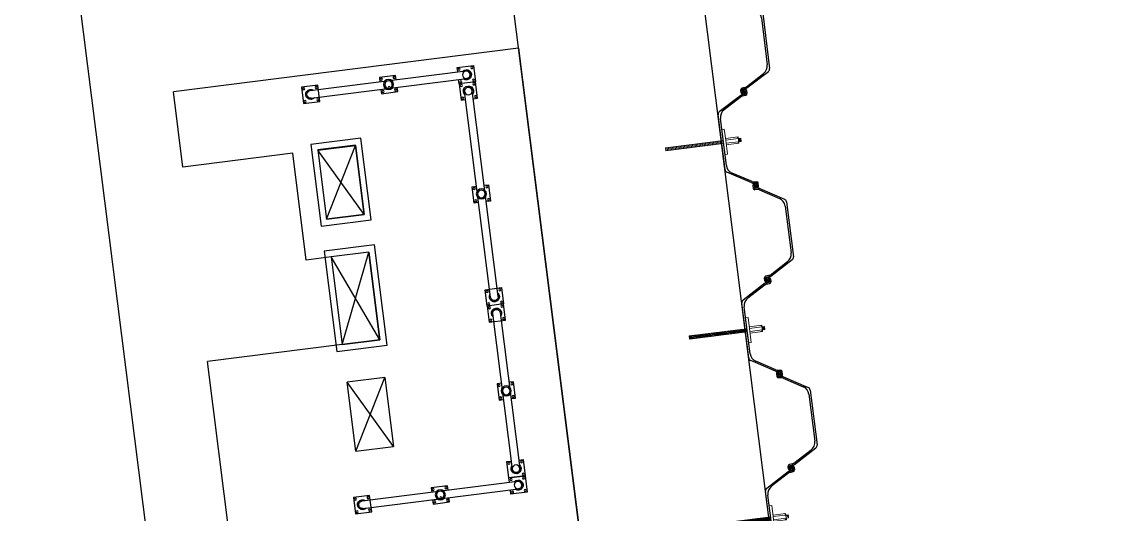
# Model space of a CAD drawing. Header units: inches. Extents: x 2621776591 to 2623670951, y 363331607 to 364354604.
# Drawn here: x 2622209786 to 2622218340, y 363705330 to 363709225 of the extents above; entities that cross this region are included whole.
import ezdxf

# ---------------------------------------------------------------- set-up
doc = ezdxf.new("R2010")
doc.units = ezdxf.units.IN
doc.header["$MEASUREMENT"] = 0
doc.linetypes.add('ACAD_ISO10W100', pattern=[18, 12, -3, 0, -3])
for name, color, linetype in [('ISLAND', 7, 'Continuous'), ('PIER', 7, 'Continuous'), ('SHEETPILE', 9, 'Continuous'), ('TEXT2', 1, 'Continuous')]:
    doc.layers.add(name, color=color, linetype=linetype)
pattern_1 = [(345, (493164.883786, 2793723.2724025), (0.0024652514046, 0.009200443495403), [])]

# ---------------------------------------------------------------- blocks, each defined once
blk = doc.blocks.new('SERVICE ISLAND PLINTH')
at = {"layer": 'ISLAND'}
for p, q in [((7.3, 2.75), (0, 2.75)), ((7.3, 2.751), (7.3, 0)), ((3.9392, 2.38), (3.8092, 2.38)), ((3.8092, 2.38), (3.8092, 2.25)), ((3.8442, 1.075), (3.8442, 2.315)), ((3.9042, 1.075), (3.9042, 2.315)), ((3.9392, 2.25), (3.9392, 2.38)), ((3.9392, 2.38), (3.9392, 2.25)), ((4.0692, 2.38), (3.9392, 2.38)), ((5.2442, 2.345), (4.0042, 2.345)), ((4.0692, 2.345), (4.0692, 2.38)), ((4.5592, 2.345), (4.5592, 2.38)), ((4.5592, 2.38), (4.6892, 2.38)), ((4.6892, 2.38), (4.6892, 2.345)), ((5.1792, 2.25), (5.1792, 2.38)), ((5.1792, 2.38), (5.3092, 2.38)), ((5.3092, 2.38), (5.3092, 2.25)), ((5.4392, 2.38), (5.3092, 2.38)), ((5.3092, 2.38), (5.3092, 2.25)), ((5.3742, 2.345), (7.0142, 2.345)), ((5.4392, 2.25), (5.4392, 2.38)), ((6.1292, 2.38), (6.1292, 2.345)), ((6.2592, 2.38), (6.1292, 2.38)), ((6.2592, 2.345), (6.2592, 2.38)), ((6.9492, 2.345), (6.9492, 2.38)), ((6.9492, 2.38), (7.0792, 2.38)), ((7.0792, 2.38), (7.0792, 2.25)), ((7.2092, 2.38), (7.0792, 2.38)), ((7.0792, 2.38), (7.0792, 2.25)), ((7.1142, 1.075), (7.1142, 2.315)), ((7.1742, 1.075), (7.1742, 2.315)), ((7.2092, 2.25), (7.2092, 2.38)), ((3.8092, 2.25), (3.8442, 2.25)), ((3.9042, 2.25), (3.9392, 2.25)), ((3.9392, 2.25), (4.0692, 2.25)), ((5.2442, 2.285), (4.0042, 2.285)), ((4.0692, 2.25), (4.0692, 2.285)), ((4.5592, 2.25), (4.5592, 2.285)), ((4.6892, 2.25), (4.5592, 2.25)), ((4.6892, 2.285), (4.6892, 2.25)), ((5.3092, 2.25), (5.1792, 2.25)), ((5.3092, 2.25), (5.4392, 2.25)), ((5.3742, 2.285), (7.0142, 2.285)), ((6.1292, 2.285), (6.1292, 2.25)), ((6.1292, 2.25), (6.2592, 2.25)), ((6.2592, 2.25), (6.2592, 2.285)), ((6.9492, 2.25), (6.9492, 2.285)), ((7.0792, 2.25), (6.9492, 2.25)), ((7.0792, 2.25), (7.1142, 2.25)), ((7.1742, 2.25), (7.2092, 2.25)), ((3.8092, 1.63), (3.8092, 1.76)), ((3.8092, 1.76), (3.8442, 1.76)), ((3.9042, 1.76), (3.9392, 1.76)), ((3.9392, 1.76), (3.9392, 1.63)), ((7.0792, 1.63), (7.0792, 1.76)), ((7.0792, 1.76), (7.1142, 1.76)), ((7.1742, 1.76), (7.2092, 1.76)), ((7.2092, 1.76), (7.2092, 1.63)), ((3.8442, 1.63), (3.8092, 1.63)), ((3.9392, 1.63), (3.9042, 1.63)), ((7.1142, 1.63), (7.0792, 1.63)), ((7.2092, 1.63), (7.1742, 1.63)), ((4.85, 1.375), (4.3, 1.375)), ((4.3, 1.075), (4.3, 1.375)), ((4.3, 1.375), (4.85, 1.075)), ((4.3, 1.075), (4.85, 1.375)), ((4.85, 1.375), (4.85, 1.075)), ((5.85, 1.375), (5.15, 1.375)), ((5.15, 1.375), (5.15, 1.075)), ((5.15, 1.075), (5.85, 1.375)), ((5.15, 1.375), (5.85, 1.075)), ((5.85, 1.375), (5.15, 1.375)), ((5.85, 1.375), (5.85, 1.075)), ((6.7, 1.375), (6.15, 1.375)), ((6.15, 1.375), (6.15, 1.075)), ((6.15, 1.375), (6.7, 1.075)), ((6.15, 1.075), (6.7, 1.375)), ((6.7, 1.375), (6.15, 1.375)), ((6.7, 1.075), (6.7, 1.375)), ((3.8092, 1.01), (3.8092, 1.14)), ((3.8092, 1.14), (3.9392, 1.14)), ((3.9392, 1.14), (3.9392, 1.01)), ((7.0792, 1.01), (7.0792, 1.14)), ((7.0792, 1.14), (7.2092, 1.14)), ((7.2092, 1.14), (7.2092, 1.01)), ((4.2998, 1.075), (4.85, 1.075)), ((5.85, 1.075), (5.15, 1.075)), ((5.15, 1.075), (5.15, 0)), ((5.8481, 1.075), (5.8481, 0.875)), ((6.7, 1.075), (6.15, 1.075)), ((3.9392, 1.01), (3.8092, 1.01)), ((7.2092, 1.01), (7.0792, 1.01)), ((5.8481, 0.875), (6.7, 0.875)), ((6.7, 0.875), (6.7, 0)), ((0, 0), (5.15, 0)), ((6.7, 0), (7.3, 0))]:
    blk.add_line(p, q, dxfattribs=at)
at = {"layer": 'ISLAND', "ltscale": 10000}
blk.add_lwpolyline([(5.1, 1.425), (5.9, 1.425), (5.9, 1.025), (5.1, 1.025)], close=True, dxfattribs=at)
at = {"layer": 'ISLAND'}
for points in [[(5.15, 1.375), (5.85, 1.375), (5.85, 1.075), (5.15, 1.075)], [(6.1, 1.425), (6.751, 1.425), (6.751, 1.025), (6.1, 1.025)], [(6.15, 1.375), (6.701, 1.375), (6.701, 1.075), (6.15, 1.075)]]:
    blk.add_lwpolyline(points, close=True, dxfattribs=at)
for centre, radius in [((3.8242, 2.365), 0.008), ((3.8742, 2.315), 0.03), ((3.9242, 2.365), 0.008), ((3.9542, 2.365), 0.008), ((4.0042, 2.315), 0.03), ((4.0542, 2.365), 0.008), ((4.5742, 2.365), 0.008), ((4.6242, 2.315), 0.04), ((4.6242, 2.315), 0.03), ((4.6742, 2.365), 0.008), ((5.1942, 2.365), 0.008), ((5.2942, 2.365), 0.008), ((5.3242, 2.365), 0.008), ((5.4242, 2.365), 0.008), ((6.1442, 2.365), 0.008), ((6.1942, 2.315), 0.04), ((6.1942, 2.315), 0.03), ((6.2442, 2.365), 0.008), ((6.9642, 2.365), 0.008), ((7.0142, 2.315), 0.03), ((7.0642, 2.365), 0.008), ((7.0942, 2.365), 0.008), ((7.1442, 2.315), 0.03), ((7.1942, 2.365), 0.008), ((3.8242, 2.265), 0.008), ((3.9242, 2.265), 0.008), ((4.0542, 2.265), 0.008), ((4.5742, 2.265), 0.008), ((4.6742, 2.265), 0.008), ((5.1942, 2.265), 0.008), ((5.2942, 2.265), 0.008), ((5.3242, 2.265), 0.008), ((5.4242, 2.265), 0.008), ((6.1442, 2.265), 0.008), ((6.2442, 2.265), 0.008), ((6.9642, 2.265), 0.008), ((7.0642, 2.265), 0.008), ((7.0942, 2.265), 0.008), ((7.1942, 2.265), 0.008), ((3.8242, 1.745), 0.008), ((3.8742, 1.695), 0.04), ((3.8742, 1.695), 0.03), ((3.9242, 1.745), 0.008), ((7.0942, 1.745), 0.008), ((7.1442, 1.695), 0.04), ((7.1442, 1.695), 0.03), ((7.1942, 1.745), 0.008), ((3.8242, 1.645), 0.008), ((3.85, 1.6967), 0.008), ((3.9242, 1.645), 0.008), ((7.0942, 1.645), 0.008), ((7.12, 1.6967), 0.008), ((7.1942, 1.645), 0.008), ((3.8242, 1.125), 0.008), ((3.9242, 1.125), 0.008), ((7.0942, 1.125), 0.008), ((7.1942, 1.125), 0.008), ((3.8242, 1.025), 0.008), ((3.9242, 1.025), 0.008), ((7.0942, 1.025), 0.008), ((7.1942, 1.025), 0.008)]:
    blk.add_circle(centre, radius, dxfattribs=at)
for centre, radius, start, end in [((3.8742, 2.315), 0.04, 318.59038, 221.40962), ((3.8742, 2.315), 0.03, 0, 180.00019), ((4.0042, 2.315), 0.04, 48.59038, 311.40962), ((4.0042, 2.315), 0.03, 90, 270.00019), ((5.2442, 2.315), 0.04, 228.59038, 131.40962), ((5.2442, 2.315), 0.03, 269.99981, 90), ((5.3742, 2.315), 0.04, 48.59038, 311.40962), ((5.3742, 2.315), 0.03, 90, 270.00019), ((7.0142, 2.315), 0.04, 228.59038, 131.40962), ((7.0142, 2.315), 0.03, 269.99981, 90), ((7.1442, 2.315), 0.04, 318.59038, 221.40962), ((7.1442, 2.315), 0.03, 0, 180.00019), ((3.8742, 1.075), 0.04, 138.59038, 41.40962), ((3.8742, 1.075), 0.03, 179.99981, 0), ((7.1442, 1.075), 0.04, 138.59038, 41.40962), ((7.1442, 1.075), 0.03, 179.99981, 0)]:
    blk.add_arc(centre, radius, start, end, dxfattribs=at)
blk = doc.blocks.new('AU25D')
at = {"color": 7}
for p, q in [((776, 28.2), (884.5, 212.7)), ((785.7, 24.5), (873.3, 173.5)), ((906, 225), (1344, 225)), ((938, 210.5), (1312, 210.5)), ((1474, 28.2), (1365.5, 212.7)), ((1464.3, 24.5), (1376.7, 173.5)), ((-17.8, 10.5), (-17.8, 3)), ((-8.2, 9.5), (-8.2, 7.9)), ((6.5, -6.8), (-7.3, 5.6)), ((-5.8, 22.5), (17.9, 22.5)), ((-5.2, 12.5), (15.1, 12.5)), ((22.7, -18), (20.1, 8)), ((32.4, -14.3), (29.8, 11.7)), ((717.6, -14.3), (720.2, 11.7)), ((727.3, -18), (729.9, 8)), ((755.7, 22.5), (732.1, 22.5)), ((755.2, 12.5), (734.9, 12.5)), ((756.5, 6.8), (742.7, -5.6)), ((743.5, -6.8), (757.3, 5.6)), ((749.8, 10.5), (755.1, 10.5)), ((758.2, 9.5), (758.2, 7.9)), ((767.7, 10.5), (767.7, 3)), ((772.7, 18), (770.1, -8)), ((782.4, 14.3), (779.8, -11.7)), ((1467.6, 14.3), (1470.2, -11.7)), ((1477.3, 18), (1479.9, -8)), ((1493.5, 6.8), (1507.3, -5.6)), ((1500.2, 10.5), (1494.9, 10.5)), ((-0.2, -10.5), (5.1, -10.5)), ((26, -28.2), (134.5, -212.7)), ((35.7, -24.5), (123.3, -173.5)), ((724, -28.2), (615.5, -212.7)), ((714.3, -24.5), (626.7, -173.5)), ((732.2, -10.5), (732.2, -3)), ((741.7, -9.5), (741.7, -7.9)), ((744.2, -22.5), (767.9, -22.5)), ((744.7, -12.5), (765.1, -12.5)), ((750.2, -10.5), (744.9, -10.5)), ((1505.7, -22.5), (1482.1, -22.5)), ((1505.2, -12.5), (1484.9, -12.5)), ((1508.2, -9.5), (1508.2, -7.9)), ((1517.7, -10.5), (1517.7, -3)), ((594, -225), (156, -225)), ((562, -210.5), (188, -210.5))]:
    blk.add_line(p, q, dxfattribs=at)
at = {"color": 4, "linetype": 'ACAD_ISO10W100'}
for p, q in [((5, 0), (-5, 0)), ((0, 5), (0, -5)), ((755, 0), (745, 0)), ((750, 5), (750, -5)), ((750, 5), (750, -5)), ((750, -5), (750, 5)), ((1495, 0), (1505, 0)), ((1500, -5), (1500, 5))]:
    blk.add_line(p, q, dxfattribs=at)
at = {"color": 7}
for centre, radius, start, end in [((938, 135.5), 75, 90, 149.55374), ((906, 200), 25, 90, 149.55374), ((1312, 135.5), 75, 30.44626, 90), ((1344, 200), 25, 30.44626, 90), ((-5.8, 10.5), 12, 90, 180), ((-7.8, 3), 10, 180, 220.53831), ((-5.2, 9.5), 3, 90, 180), ((-5.2, 7.9), 3, 180, 228), ((15.1, 7.5), 5, 5.711, 90), ((17.9, 10.5), 12, 5.711, 90), ((732.1, 10.5), 12, 90, 174.289), ((734.9, 7.5), 5, 90, 174.289), ((742.2, -3), 10, 139.46169, 180), ((749.8, -9.5), 20, 90, 139.46169), ((755.1, 8.4), 2.13, 312, 90), ((755.2, 9.5), 3, 0, 90), ((755.7, 10.5), 12, 0, 90), ((755.2, 7.9), 3, 312, 0), ((757.7, 3), 10, 319.46169, 0), ((797.6, 15.6), 25, 149.55374, 174.289), ((807.3, 11.8), 25, 149.55374, 174.289), ((1442.7, 11.8), 25, 5.711, 30.44626), ((1452.4, 15.6), 25, 5.711, 30.44626), ((1494.9, 8.4), 2.13, 90, 228), ((1500.2, -9.5), 20, 40.53831, 90), ((1507.7, -3), 10, 0, 40.53831), ((-0.2, 9.5), 20, 220.53831, 270), ((5.1, -8.4), 2.13, 270, 48), ((47.6, -15.6), 25, 185.711, 210.44626), ((57.3, -11.8), 25, 185.711, 210.44626), ((692.7, -11.8), 25, 329.55374, 354.289), ((702.4, -15.6), 25, 329.55374, 354.289), ((744.2, -10.5), 12, 180, 270), ((744.7, -7.9), 3, 132, 180), ((744.7, -9.5), 3, 180, 270), ((744.9, -8.4), 2.13, 132, 270), ((750.2, 9.5), 20, 270, 319.46169), ((765.1, -7.5), 5, 270, 354.289), ((767.9, -10.5), 12, 270, 354.289), ((1482.1, -10.5), 12, 185.711, 270), ((1484.9, -7.5), 5, 185.711, 270), ((1505.2, -9.5), 3, 270, 0), ((1505.7, -10.5), 12, 270, 0), ((1505.2, -7.9), 3, 0, 48), ((188, -135.5), 75, 210.44626, 270), ((156, -200), 25, 210.44626, 270), ((562, -135.5), 75, 270, 329.55374), ((594, -200), 25, 270, 329.55374)]:
    blk.add_arc(centre, radius, start, end, dxfattribs=at)
blk = doc.blocks.new('A$C571E2E11')
at = {"lineweight": 0}
h = blk.add_hatch(dxfattribs=at)
h.set_pattern_fill('ANSI31', color=9, scale=0.003, angle=300, style=0)
h.set_pattern_definition(pattern_1)
h.paths.add_polyline_path([(0.3479, 0.5031), (0.327, 0.5167), (0.3161, 0.4999), (0.337, 0.4863)])
h = blk.add_hatch(dxfattribs=at)
h.set_pattern_fill('ANSI31', color=9, scale=0.003, angle=300, style=0)
h.set_pattern_definition(pattern_1)
h.paths.add_polyline_path([(0.2716, 0.3857), (0.2507, 0.3993), (0, 0.0136), (0.021, 0)])
at = {"color": 9, "lineweight": 0}
for points in [[(0.327, 0.5167), (0.3161, 0.4999)], [(0.327, 0.5167), (0.3479, 0.5031)], [(0.1882, 0.4638), (0.1773, 0.447)], [(0.1773, 0.447), (0.345, 0.338)], [(0.1882, 0.4638), (0.2616, 0.4161)], [(0.3056, 0.5067), (0.2511, 0.4229)], [(0.3161, 0.4999), (0.2616, 0.4161)], [(0.337, 0.4863), (0.2825, 0.4025)], [(0.3475, 0.4795), (0.293, 0.3957)], [(0.3056, 0.5067), (0.3475, 0.4795)], [(0.3479, 0.5031), (0.337, 0.4863)], [(0.2507, 0.3993), (0, 0.0136)], [(0.2716, 0.3857), (0.021, 0)], [(0.2616, 0.4161), (0.3559, 0.3548)], [(0.3559, 0.3548), (0.345, 0.338)], [(0, 0.0136), (0.021, 0)]]:
    blk.add_lwpolyline(points, dxfattribs=at)
for centre, start, end in [((0.3094, 0.4877), 61.35634, 134.13001), ((0.3286, 0.4753), 339.82688, 52.60056)]:
    blk.add_arc(centre, 0.0139, start, end, dxfattribs=at)
blk = doc.blocks.new('SHEETPILE')
at = {"color": 9, "xscale": 0.0009999999659256785, "yscale": 0.0009999999659256785, "zscale": 0.0009999999659256785, "rotation": 326.9660295775478}
for p in [(408.1693, -265.1442), (409.4268, -265.9619), (410.6844, -266.7796), (411.9419, -267.5973)]:
    blk.add_blockref('AU25D', p, dxfattribs=at)
at = {"color": 9, "lineweight": 30, "rotation": 359.9875883989228}
for p in [(409.3652, -266.7352, 0), (410.6227, -267.5529, 0), (411.8803, -268.3706, 0)]:
    blk.add_blockref('A$C571E2E11', p, dxfattribs=at)

msp = doc.modelspace()

# ---------------------------------------------------------------- linework, layer by layer
at = {"layer": 'PIER'}
for p, q in [((2622237748.7, 363530591), (2622154132, 364193027.6)), ((2622236260.4, 363530403.2), (2622152831.8, 364191349.6))]:
    msp.add_line(p, q, dxfattribs=at)
at = {"layer": 'TEXT2'}
msp.add_line((2622151194.8, 364176374.2), (2622226613.1, 363579913.6), dxfattribs=at)

# ---------------------------------------------------------------- block references
at = {"layer": 'ISLAND', "xscale": -999.9999999999994, "yscale": 1000, "zscale": 1000, "rotation": 277.1941779778311}
msp.add_blockref('SERVICE ISLAND PLINTH', (2622211900.4, 363701427.9), dxfattribs=at)
at = {"layer": 'SHEETPILE', "color": 10, "linetype": 'Continuous', "xscale": 999.9999629246952, "yscale": 999.99999995941, "zscale": 999.9999999999998, "rotation": 310.2281254504237}
msp.add_blockref('SHEETPILE', (2622154132, 364193027.6, 0), dxfattribs=at)

doc.saveas('drawing.dxf')
